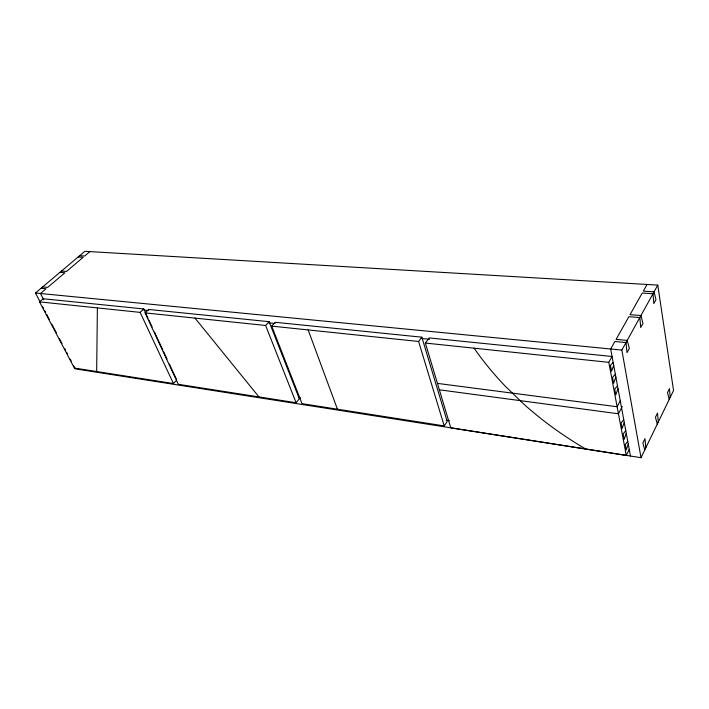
<?xml version="1.0" encoding="UTF-8"?>
<svg xmlns="http://www.w3.org/2000/svg" width="709" height="709" viewBox="0 0 709 709"><rect width="100%" height="100%" fill="white"/><g stroke="black" fill="none" stroke-linecap="round" stroke-linejoin="round"><path stroke-width="1.06" d="M96.663 371.534L97.381 307.91M73.789 365.95L75.322 368.866L641.016 457.686L673.55 390.499L657.775 285.098L84.885 251.314L35.45 293.021L40.05 301.777M626.269 455.417L608.792 362.334L612.053 356.494L429.202 337.927L425.365 343.059L450.764 427.855L626.269 455.417L629.246 449.426M628.263 444.1L626.269 449.914L625.267 444.561L627.766 441.423M625.772 430.629L623.122 433.97L624.133 439.403L626.277 433.341M624.257 422.431L622.094 428.502L621.066 422.989L623.743 419.675M622.316 406.425L618.452 413.79L439.367 389.808M620.526 400.31L617.131 406.744L437.444 383.392M618.018 388.718L615.793 394.807L614.712 389.046L617.486 385.847M615.882 377.153L613.622 383.25L612.532 377.401L615.341 374.237M641.016 457.686L621.846 350.069L657.775 285.098M613.71 365.41L611.557 371.277L610.449 365.339L613.161 362.45M647.078 284.469L643.32 291.133L654.07 291.807L655.949 299.703L653.831 303.585L652.998 293.739L642.239 293.047L630.026 314.681L640.954 315.514L642.966 323.446L640.741 327.523L639.837 317.543L628.892 316.693L616.077 339.389L627.19 340.409L629.344 348.367L627.004 352.648L626.012 342.536L614.88 341.508L610.671 348.979L630.469 456.029M444.224 425.914L447.202 421.509L421.846 337.183L275.216 322.294L271.724 326.122L302.034 403.669L444.224 425.914L418.602 341.472L421.846 337.183M296.105 402.739L299.331 398.83L269.119 321.682L148.695 309.452L145.079 312.891L178.296 384.305L296.105 402.739L265.618 325.484L145.079 312.891M265.618 325.484L269.119 321.682M147.986 318.066L143.75 308.956L43.187 298.746L39.536 301.866L74.348 368.042L173.439 383.551L176.789 380.042M39.536 301.866L140.134 312.377L143.75 308.956M89.875 251.606L84.672 256.02L79.683 255.701M78.194 256.968L83.183 257.287L66.478 271.45L61.479 271.068M59.937 272.371L64.936 272.761L47.663 287.393L42.664 286.932M41.069 288.279L46.067 288.749L40.448 293.508L43.736 299.783M35.45 293.021L621.846 350.069M144.007 310.046L148.42 310.498M268.525 322.799L275.136 323.472M421.695 338.468L429.601 339.283M271.724 326.122L418.602 341.472M425.365 343.059L608.792 362.334M298.383 397.643L300.572 397.971M446.183 420.198L449.462 420.694M194.993 318.111L258.953 396.925M42.602 306.634L43.63 308.583M44.649 310.524L45.668 312.474M46.697 314.415L49.249 319.28M51.81 324.137L56.41 332.893M59.476 338.725L62.029 343.59M64.581 348.447L65.609 350.397M66.628 352.338L67.647 354.278M70.209 359.144L71.228 361.085M140.134 312.377L173.439 383.551M148.917 320.069L152.169 327.062M154.456 331.98L162.848 350.033M163.761 352.001L167.023 359.029M169.345 364.018L176.328 379.04M308.149 329.933L337.44 409.208M644.773 449.931L642.85 443.072L644.995 438.694L645.837 447.733M657.27 424.124L655.462 417.264L657.509 413.081L658.289 422.023M669.207 399.468L667.515 392.618L669.473 388.612L670.182 397.457M585.794 449.063A321.913 246.829 16.9 0 1 523.038 403.43L505.065 385.971A321.913 246.829 16.9 0 1 474.099 348.181"/></g></svg>
